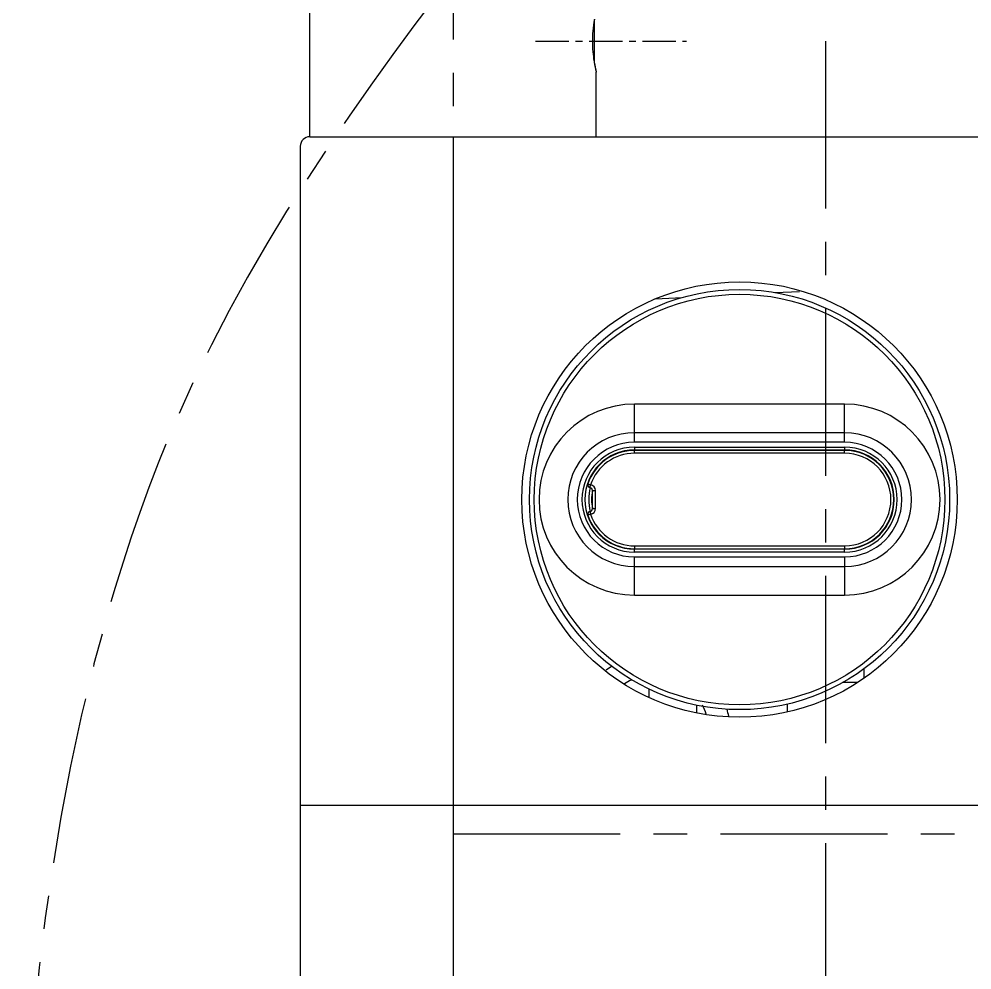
# Model space of a CAD drawing. Extents: x 1512 to 1932, y 441 to 1536.
# Drawn here: x 1792.26 to 1842.15, y 969.43 to 1019.22 of the extents above; entities that cross this region are included whole.
import ezdxf

# ---------------------------------------------------------------- set-up
doc = ezdxf.new("R2010")
doc.units = 0
doc.header["$LTSCALE"] = 7
doc.header["$MEASUREMENT"] = 0
doc.linetypes.add('CENTER', pattern=[2, 1.25, -0.25, 0.25, -0.25])
doc.layers.add('CL', color=1, linetype='CENTER')
doc.layers.add('DWG', color=7, linetype='CONTINUOUS')

msp = doc.modelspace()

# ---------------------------------------------------------------- linework, layer by layer
at = {"layer": 'CL'}
for p, q in [((1814.981, 1334.908), (1814.981, 1013.222)), ((1834.481, 1018.061), (1834.481, 921.225)), ((1814.981, 976.561), (1868.5, 976.561))]:
    msp.add_line(p, q, dxfattribs=at)
at = {"layer": 'CL', "ltscale": 0.2}
msp.add_line((1819.299, 1018.061), (1827.204, 1018.061), dxfattribs=at)
at = {"layer": 'CL'}
msp.add_open_spline([(1838.44, 1070.164), (1837.546, 1062.794), (1834.783, 1040.04), (1797.662, 1008.445), (1791.214, 957.008), (1793.39, 938.01), (1802.3, 909.471), (1822.663, 903.844), (1830.424, 915.258), (1834.481, 921.225)], degree=3, knots=[159.014287, 159.014287, 159.014287, 159.014287, 196.412609, 274.475479, 327.132394, 368.633604, 384.47453, 402.328787, 421.890606, 421.890606, 421.890606, 421.890606], dxfattribs=at)
at = {"layer": 'DWG'}
for p, q in [((1807.481, 1013.061), (1807.481, 1215.783)), ((1822.381, 1016.914), (1822.381, 1019.207)), ((1822.469, 1016.488), (1822.475, 1016.461)), ((1822.475, 1016.461), (1822.481, 1016.436)), ((1822.481, 1016.436), (1822.475, 1016.461)), ((1822.481, 1013.061), (1822.481, 1016.462)), ((1807.481, 1013.061), (1857.481, 1013.061)), ((1814.981, 1013.061), (1814.981, 953.061)), ((1806.981, 1012.561), (1806.981, 961.061)), ((1831.847, 1004.897), (1833.123, 1004.964)), ((1825.571, 1004.568), (1826.981, 1004.642)), ((1835.481, 999.061), (1824.481, 999.061)), ((1824.481, 997.061), (1824.481, 999.061)), ((1835.481, 997.061), (1835.481, 999.061)), ((1835.481, 997.561), (1824.481, 997.561)), ((1835.481, 997.061), (1824.481, 997.061)), ((1824.481, 996.811), (1835.481, 996.811)), ((1824.481, 996.811), (1824.481, 996.661)), ((1824.481, 996.661), (1835.481, 996.661)), ((1835.481, 996.636), (1824.481, 996.636)), ((1824.481, 996.486), (1824.481, 996.636)), ((1835.481, 996.486), (1824.481, 996.486)), ((1835.481, 996.811), (1835.481, 996.661)), ((1835.481, 996.486), (1835.481, 996.636)), ((1822.04, 994.88), (1822.182, 994.832)), ((1822.157, 994.684), (1822.182, 994.832)), ((1822.281, 994.536), (1822.431, 994.536)), ((1822.281, 993.586), (1822.281, 994.536)), ((1822.431, 993.586), (1822.431, 994.536)), ((1822.157, 993.439), (1822.182, 993.291)), ((1822.281, 993.586), (1822.431, 993.586)), ((1822.182, 993.291), (1822.04, 993.243)), ((1824.481, 991.636), (1835.481, 991.636)), ((1824.481, 991.636), (1824.481, 991.486)), ((1824.481, 991.486), (1835.481, 991.486)), ((1835.481, 991.461), (1824.481, 991.461)), ((1824.481, 991.311), (1824.481, 991.461)), ((1835.481, 991.636), (1835.481, 991.486)), ((1835.481, 991.311), (1835.481, 991.461)), ((1835.481, 991.311), (1824.481, 991.311)), ((1824.481, 991.061), (1835.481, 991.061)), ((1824.481, 989.061), (1824.481, 991.061)), ((1835.481, 991.061), (1835.481, 989.061)), ((1824.481, 990.561), (1835.481, 990.561)), ((1824.481, 989.061), (1835.481, 989.061)), ((1836.481, 985.208), (1836.481, 984.719)), ((1836.135, 984.486), (1835.367, 984.486)), ((1825.231, 984.14), (1825.231, 983.736)), ((1827.731, 983.3), (1827.731, 982.888)), ((1832.481, 983.357), (1832.481, 982.964)), ((1806.981, 978.061), (1857.481, 978.061))]:
    msp.add_line(p, q, dxfattribs=at)
for radius in [11.4, 11, 10.75]:
    msp.add_circle((1829.981, 994.061), radius, dxfattribs=at)
for centre, radius, start, end in [((1828.956, 1018.035), 6.681, 169.7514, 175.1745), ((1828.716, 1018.057), 6.44, 175.1898, 179.9637), ((1828.723, 1018.065), 6.447, 180.0333, 184.9009), ((1828.908, 1018.082), 6.633, 184.9089, 189.2212), ((1829.076, 1018.106), 6.802, 189.1934, 190.2242), ((1829.224, 1018.13), 6.952, 190.2036, 191.38), ((1829.285, 1018.145), 7.014, 190.2361, 192.0062), ((1829.453, 1018.176), 7.185, 191.3799, 191.9606), ((1829.809, 1018.252), 7.549, 191.9591, 192.2226), ((1829.294, 1018.139), 7.022, 191.944, 193.6041), ((1829.14, 1018.105), 6.864, 192.2053, 193.6188), ((1831.38, 1018.647), 9.17, 193.6226, 193.7914), ((1807.481, 1012.561), 0.5, 90, 180), ((1824.481, 994.061), 5, 90, 270), ((1835.481, 994.061), 5, 270, 90), ((1824.481, 994.061), 3.5, 90, 270), ((1835.481, 994.061), 3.5, 270, 90), ((1824.481, 994.061), 3, 90, 270), ((1835.481, 994.061), 3, 270, 90), ((1824.481, 994.061), 2.75, 90, 270), ((1824.481, 994.061), 2.6, 90, 270), ((1824.481, 994.061), 2.575, 90, 161.4697), ((1824.481, 994.061), 2.425, 90, 161.4714), ((1835.481, 994.061), 2.75, 270, 90), ((1835.481, 994.061), 2.6, 270, 90), ((1835.481, 994.061), 2.575, 270, 90), ((1835.481, 994.061), 2.425, 270, 90), ((1822.182, 994.832), 0.15, 161.4697, 260.2659), ((1824.481, 994.061), 2.4, 165.0137, 194.9862), ((1822.131, 994.536), 0.15, 0, 80.2659), ((1822.131, 994.536), 0.3, 0, 80.269), ((1824.481, 994.061), 2.25, 168.1601, 191.8435), ((1822.406, 994.061), 0.25, 120, 129.0356), ((1822.182, 993.291), 0.15, 99.7341, 198.5303), ((1822.131, 993.586), 0.15, 279.7341, 0), ((1822.131, 993.586), 0.3, 279.731, 0), ((1822.406, 994.061), 0.25, 230.9628, 240), ((1824.481, 994.061), 2.575, 198.5303, 270), ((1824.481, 994.061), 2.425, 198.5286, 270), ((1825.481, 981.986), 4, 123.0066, 128.4174), ((1825.481, 981.986), 2.875, 114.192, 122.1733), ((1825.481, 981.986), 2.875, 17.0748, 27.2053), ((1825.481, 981.986), 4, 10.5576, 15.9368)]:
    msp.add_arc(centre, radius, start, end, dxfattribs=at)

doc.saveas('drawing.dxf')
